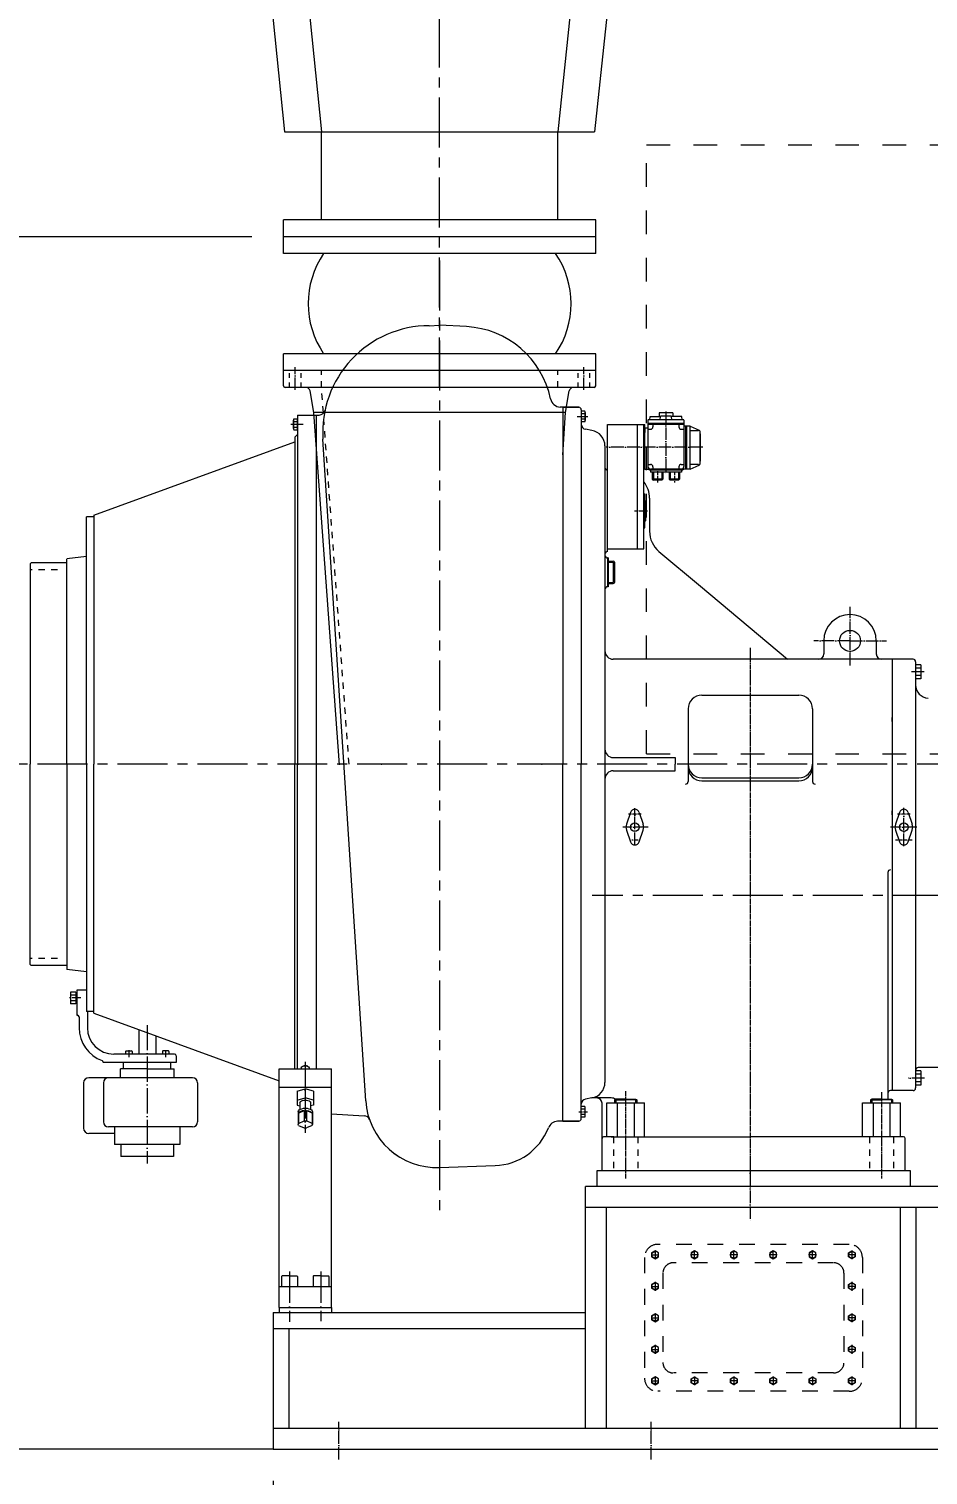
# Model space of a CAD drawing. Header units: inches. Extents: x 0 to 31702, y 0 to 24154.
# Drawn here: x 23695 to 25409, y 11746 to 14501 of the extents above; entities that cross this region are included whole.
import ezdxf

# ---------------------------------------------------------------- set-up
doc = ezdxf.new("R2010")
doc.units = ezdxf.units.IN
doc.header["$MEASUREMENT"] = 0
for name, pattern in [('ACAD_ISO04W100', [30, 24, -3, 0, -3]), ('CENTER', [50.8, 31.75, -6.35, 6.35, -6.35]), ('CHAIN', [0.7087, 0.4724, -0.0591, 0.1181, -0.0591]), ('EB_DASH', [6, 3, -3])]:
    doc.linetypes.add(name, pattern=pattern)
doc.layers.get('Defpoints').update_dxf_attribs({"lineweight": 5})
doc.layers.add('CAXA1', color=5, linetype='CENTER', lineweight=5)
doc.styles.add('Roman', font='arial.ttf')
doc.styles.get("Standard").update_dxf_attribs({"font": 'arial.ttf'})
doc.dimstyles.new('ISO-25', dxfattribs={"dimscale": 30, "dimtxt": 1.5, "dimasz": 1.5, "dimexe": 2, "dimexo": 2, "dimtad": 1, "dimtih": 1, "dimtoh": 1, "dimdec": 1, "dimlfac": 0.03937, "dimdsep": 46, "dimtxsty": 'Standard', "dimcen": 2.5, "dimclrd": 7, "dimclre": 7, "dimclrt": 7, "dimadec": 0, "dimazin": 0, "dimtfac": 1, "dimtdec": 1, "dimtmove": 0, "dimatfit": 3, "dimfxl": 1, "dimlwd": 5, "dimlwe": 5, "dimarcsym": 0})

# ---------------------------------------------------------------- blocks, each defined once
blk = doc.blocks.new('*D2')
at = {"color": 7, "linetype": 'Continuous', "lineweight": 5, "transparency": 16777216}
for p, q in [((24160.9, 11734.7), (24160.9, 11447.5)), ((27790.9, 11734.7), (27790.9, 11447.5)), ((27745.9, 11507.5), (24205.9, 11507.5))]:
    blk.add_line(p, q, dxfattribs=at)
at = {"color": 7, "transparency": 16777216}
for points in [[(24205.9, 11515), (24205.9, 11500), (24160.9, 11507.5)], [(27745.9, 11515), (27745.9, 11500), (27790.9, 11507.5)]]:
    blk.add_solid(points, dxfattribs=at)
at = {"layer": 'Defpoints', "color": 0, "transparency": 16777216}
for p in [(24160.9, 11794.7), (27790.9, 11794.7), (24160.9, 11507.5)]:
    blk.add_point(p, dxfattribs=at)
at = {"color": 7, "lineweight": 5, "transparency": 16777216, "insert": (25975.9, 11608.8), "char_height": 165, "attachment_point": 5, "style": 'Roman'}
blk.add_mtext('A', dxfattribs=at)
blk = doc.blocks.new('*D19')
at = {"color": 7, "linetype": 'Continuous', "lineweight": 5, "transparency": 16777216}
for p, q in [((28830.9, 12490.3), (28830.9, 11023.8)), ((22042.9, 12252.3), (22042.9, 11023.8)), ((28785.9, 11083.8), (22087.9, 11083.8))]:
    blk.add_line(p, q, dxfattribs=at)
at = {"color": 7, "transparency": 16777216}
for points in [[(22087.9, 11091.3), (22087.9, 11076.3), (22042.9, 11083.8)], [(28785.9, 11091.3), (28785.9, 11076.3), (28830.9, 11083.8)]]:
    blk.add_solid(points, dxfattribs=at)
at = {"layer": 'Defpoints', "color": 0, "transparency": 16777216}
for p in [(28830.9, 12550.3), (22042.9, 12312.3), (22042.9, 11083.8)]:
    blk.add_point(p, dxfattribs=at)
at = {"color": 7, "lineweight": 5, "transparency": 16777216, "insert": (26023.1, 11185.1), "char_height": 165, "attachment_point": 5, "style": 'Roman'}
blk.add_mtext('B', dxfattribs=at)
blk = doc.blocks.new('*D11')
at = {"color": 7, "linetype": 'Continuous', "lineweight": 5, "transparency": 16777216}
for p, q in [((23860.4, 16705.3), (23587.5, 16705.3)), ((23647.5, 16660.3), (23647.5, 15728.4)), ((23647.5, 14150.3), (23647.5, 15525.9)), ((24120.4, 14105.3), (23587.5, 14105.3))]:
    blk.add_line(p, q, dxfattribs=at)
at = {"color": 7, "transparency": 16777216}
for points in [[(23640, 16660.3), (23655, 16660.3), (23647.5, 16705.3)], [(23640, 14150.3), (23655, 14150.3), (23647.5, 14105.3)]]:
    blk.add_solid(points, dxfattribs=at)
at = {"layer": 'Defpoints', "color": 0, "transparency": 16777216}
for p in [(23920.4, 16705.3), (23647.5, 14105.3), (24180.4, 14105.3)]:
    blk.add_point(p, dxfattribs=at)
at = {"color": 7, "lineweight": 5, "transparency": 16777216, "insert": (23647.5, 15627.2), "char_height": 165, "attachment_point": 5, "style": 'Roman'}
blk.add_mtext('F', dxfattribs=at)

msp = doc.modelspace()

# ---------------------------------------------------------------- linework, layer by layer
at = {"color": 7, "lineweight": 5}
for p, q in [((23957.55, 16505.28), (24182.55, 14305.28)), ((24027.91, 16505.28), (24252.91, 14305.28)), ((24932.81, 16505.28), (24702.91, 14305.28)), ((25003.19, 16505.28), (24773.29, 14305.28)), ((24182.55, 14305.28), (24773.29, 14305.28)), ((24252.91, 14137.28), (24252.91, 14305.28)), ((24702.91, 14137.28), (24702.91, 14305.28)), ((24775.41, 14137.28), (24180.41, 14137.28)), ((24180.41, 14105.28), (24180.41, 14137.28)), ((24775.41, 14105.28), (24775.41, 14137.28)), ((24775.41, 14105.28), (24180.41, 14105.28)), ((24180.41, 14073.28), (24180.41, 14105.28)), ((24775.41, 14105.28), (24180.41, 14105.28)), ((24775.41, 14073.28), (24775.41, 14105.28)), ((24775.41, 14073.28), (24180.41, 14073.28)), ((24458.25, 13935.78), (24477.91, 13936.65)), ((24528.97, 13933.98), (24477.91, 13936.65)), ((24775.41, 13882.28), (24180.41, 13882.28)), ((24180.41, 13850.28), (24180.41, 13882.28)), ((24775.41, 13850.28), (24775.41, 13882.28)), ((24775.41, 13850.28), (24180.41, 13850.28)), ((24180.41, 13821.28), (24180.41, 13850.28)), ((24772.41, 13850.28), (24183.41, 13850.28)), ((24775.41, 13821.28), (24775.41, 13850.28)), ((24772.41, 13818.28), (24183.41, 13818.28)), ((24238.37, 13770.28), (24231.07, 13811.66)), ((24717.74, 13770.28), (24725.03, 13811.66)), ((24712.91, 13780.28), (24707.82, 13780.54)), ((24712.91, 13780.28), (24712.91, 13100.28)), ((24743.06, 13780.28), (24712.91, 13780.28)), ((24712.91, 13780.28), (24742.91, 13780.28)), ((24199.41, 13739.98), (24199.41, 13755.57)), ((24199.41, 13755.57), (24199.41, 13739.98)), ((24200.18, 13758.17), (24206.91, 13758.17)), ((24200.18, 13758.17), (24206.91, 13758.17)), ((24200.18, 13752.97), (24206.91, 13752.97)), ((24200.18, 13752.97), (24206.91, 13752.97)), ((24206.91, 13765.28), (24242.91, 13765.28)), ((24206.91, 13765.28), (24206.91, 13100.28)), ((24206.91, 13737.38), (24206.91, 13758.17)), ((24206.91, 13741.78), (24206.91, 13753.78)), ((24287.46, 13098.96), (24238.37, 13770.28)), ((24717.74, 13770.28), (24238.37, 13770.28)), ((24242.91, 13765.28), (24248.62, 13765.57)), ((24242.91, 13765.28), (24242.91, 12519.77)), ((24712.41, 13689.78), (24717.74, 13770.28)), ((24747.91, 13775.28), (24747.91, 13100.28)), ((24747.91, 13775.28), (24747.91, 13761.58)), ((24747.91, 13775.28), (24747.91, 13766.78)), ((24754.65, 13773.17), (24747.91, 13773.17)), ((24754.65, 13767.97), (24747.91, 13767.97)), ((24754.65, 13757.58), (24747.91, 13757.58)), ((24754.65, 13752.38), (24747.91, 13752.38)), ((24755.41, 13770.57), (24755.41, 13754.98)), ((24874.91, 13755.98), (24874.91, 13665.48)), ((24942.91, 13756.48), (24875.41, 13756.48)), ((24878.41, 13756.48), (24879.16, 13762.98)), ((24879.16, 13762.98), (24898.88, 13762.98)), ((24896.16, 13769.78), (24896.16, 13762.98)), ((24922.16, 13769.78), (24896.16, 13769.78)), ((24897.87, 13756.48), (24898.85, 13762.85)), ((24918.98, 13763.28), (24899.34, 13763.28)), ((24939.16, 13762.98), (24919.44, 13762.98)), ((24920.46, 13756.48), (24919.48, 13762.85)), ((24922.16, 13769.78), (24922.16, 13762.98)), ((24939.91, 13756.48), (24939.16, 13762.98)), ((24943.41, 13755.98), (24943.41, 13667.48)), ((24200.18, 13742.58), (24206.91, 13742.58)), ((24200.18, 13742.58), (24206.91, 13742.58)), ((24200.18, 13737.38), (24206.91, 13737.38)), ((24200.18, 13737.38), (24206.91, 13737.38)), ((24201.91, 13723.28), (24206.91, 13728.28)), ((24201.91, 13723.28), (24201.91, 13100.28)), ((24258.08, 13732.78), (24258.08, 13732.78)), ((24768.12, 13736.21), (24756.17, 13738.32)), ((24797.91, 13582.98), (24797.91, 13747.48)), ((24797.91, 13747.48), (24868.91, 13747.48)), ((24854.91, 13510.48), (24854.91, 13747.48)), ((24866.91, 13582.98), (24866.91, 13747.48)), ((24868.91, 13731.98), (24868.91, 13747.48)), ((24874.91, 13740.48), (24868.91, 13740.48)), ((24868.91, 13740.48), (24868.91, 13731.98)), ((24868.91, 13661.48), (24868.91, 13731.98)), ((24943.41, 13749.48), (24874.91, 13749.48)), ((24943.41, 13747.48), (24874.91, 13747.48)), ((24874.91, 13738.38), (24879.94, 13738.38)), ((24880.44, 13749.48), (24877.89, 13749.48)), ((24884.44, 13747.48), (24884.44, 13742.88)), ((24890.94, 13749.48), (24888.39, 13749.48)), ((24929.94, 13749.48), (24927.39, 13749.48)), ((24933.94, 13747.48), (24933.94, 13742.88)), ((24940.44, 13749.48), (24937.89, 13749.48)), ((24938.44, 13738.38), (24943.63, 13738.38)), ((24955.41, 13744.48), (24943.41, 13744.48)), ((24946.41, 13744.48), (24946.41, 13662.48)), ((24948.41, 13744.48), (24948.41, 13662.48)), ((24948.41, 13738.8), (24948.41, 13741.35)), ((24955.41, 13744.48), (24972.65, 13736.64)), ((24955.41, 13662.48), (24955.41, 13744.48)), ((24970.45, 13735.54), (24955.41, 13735.54)), ((24974.41, 13673.04), (24974.41, 13733.91)), ((24975.01, 13729.48), (24974.41, 13729.48)), ((24975.01, 13677.48), (24975.01, 13729.48)), ((23819.13, 13575.03), (24201.91, 13714.34)), ((24201.91, 13710.28), (24201.91, 13709.07)), ((24337.04, 12459.02), (24255.67, 13719.7)), ((24792.91, 13706.67), (24792.91, 13424.44)), ((24874.91, 13671.38), (24879.94, 13671.38)), ((24938.44, 13671.38), (24943.41, 13671.38)), ((24948.41, 13668.15), (24948.41, 13665.6)), ((24970.45, 13671.41), (24955.41, 13671.41)), ((24955.41, 13662.48), (24972.65, 13670.31)), ((24975.01, 13677.48), (24974.41, 13677.48)), ((24797.91, 13655.48), (24797.91, 13655.48)), ((24876.38, 13661.48), (24868.91, 13661.48)), ((24879.66, 13660.48), (24879.66, 13656.48)), ((24938.66, 13656.48), (24879.66, 13656.48)), ((24955.41, 13662.48), (24879.91, 13662.48)), ((24938.41, 13660.48), (24879.91, 13660.48)), ((24883.16, 13656.48), (24883.16, 13643.17)), ((24883.16, 13643.17), (24885.16, 13641.17)), ((24903.16, 13643.17), (24883.16, 13643.17)), ((24884.44, 13666.88), (24884.44, 13662.48)), ((24901.16, 13641.17), (24885.16, 13641.17)), ((24903.16, 13643.17), (24901.16, 13641.17)), ((24903.16, 13656.48), (24903.16, 13643.17)), ((24915.16, 13656.48), (24915.16, 13643.17)), ((24915.16, 13643.17), (24917.16, 13641.17)), ((24935.16, 13643.17), (24915.16, 13643.17)), ((24933.16, 13641.17), (24917.16, 13641.17)), ((24935.16, 13643.17), (24933.16, 13641.17)), ((24933.94, 13666.88), (24933.94, 13662.48)), ((24935.16, 13656.48), (24935.16, 13643.17)), ((24938.66, 13660.48), (24938.66, 13656.48)), ((24866.91, 13615.48), (24868.91, 13615.48)), ((24868.91, 13582.98), (24868.91, 13615.48)), ((24868.91, 13602.98), (24870.91, 13601.48)), ((24870.91, 13564.48), (24870.91, 13601.48)), ((24877.91, 13606.99), (24877.91, 13543.96)), ((23804.91, 13542.77), (23804.91, 13571.28)), ((23819.13, 13571.28), (23804.91, 13571.28)), ((23819.13, 13575.03), (23819.13, 13100.28)), ((24797.91, 13505.48), (24797.91, 13582.98)), ((24866.91, 13510.48), (24866.91, 13582.98)), ((24868.91, 13550.48), (24868.91, 13582.98)), ((24868.91, 13562.98), (24870.91, 13564.48)), ((23804.91, 13100.28), (23804.91, 13542.77)), ((24866.91, 13550.48), (24868.91, 13550.48)), ((24797.91, 13510.48), (24866.91, 13510.48)), ((24895.77, 13505.66), (24975.01, 13439.17)), ((23699.91, 13483.78), (23697.91, 13481.78)), ((23697.91, 13481.78), (23697.91, 13100.28)), ((23767.91, 13483.78), (23699.91, 13483.78)), ((23804.91, 13496.26), (23767.91, 13491.39)), ((23767.91, 13100.28), (23767.91, 13491.13)), ((24792.91, 13500.48), (24792.91, 13498.28)), ((24797.91, 13493.28), (24797.91, 13438.28)), ((24798.91, 13493.28), (24797.91, 13493.28)), ((24798.91, 13493.28), (24798.91, 13438.28)), ((24798.91, 13487.28), (24808.91, 13487.28)), ((24798.91, 13485.28), (24808.91, 13485.28)), ((24808.91, 13485.28), (24808.91, 13446.28)), ((24810.91, 13485.28), (24810.91, 13446.28)), ((24792.91, 13433.28), (24792.91, 12493.88)), ((24798.91, 13438.28), (24797.91, 13438.28)), ((24798.91, 13446.28), (24808.91, 13446.28)), ((24798.91, 13444.28), (24808.91, 13444.28)), ((24975.01, 13439.17), (25140.79, 13300.06)), ((25209.91, 13335.28), (25209.91, 13310.28)), ((25309.91, 13335.28), (25309.91, 13310.28)), ((25309.91, 13335.28), (25309.91, 13310.28)), ((25379.91, 13300.28), (24808.91, 13300.28)), ((25339.91, 13300.28), (25339.91, 12478.28)), ((25384.91, 13295.28), (25384.91, 12850.28)), ((25384.91, 13293.17), (25384.91, 13272.38)), ((25394.91, 13289.68), (25384.91, 13289.68)), ((25394.91, 13283.53), (25384.91, 13283.53)), ((25394.91, 13289.68), (25394.91, 13262.88)), ((25394.91, 13262.88), (25384.83, 13262.88)), ((25394.91, 13269.02), (25384.91, 13269.02)), ((24977.41, 13231.62), (25162.41, 13231.62)), ((24951.41, 13205.62), (24951.41, 13067.23)), ((25188.41, 13205.62), (25188.41, 13067.23)), ((25339.9, 13196.78), (25339.9, 13189.28)), ((25339.9, 13181.78), (25339.9, 13189.28)), ((23697.91, 12718.78), (23697.91, 13100.28)), ((23731.97, 13100.28), (23731.97, 13100.28)), ((23767.91, 13100.28), (23767.91, 12709.16)), ((23804.91, 13100.28), (23804.91, 12648.78)), ((23819.13, 12625.52), (23819.13, 13100.28)), ((24201.91, 12519.77), (24201.91, 13100.28)), ((24206.91, 12519.77), (24206.91, 13100.28)), ((24712.91, 12420.27), (24712.91, 13100.28)), ((24747.91, 12425.27), (24747.91, 13100.28)), ((24808.91, 13112.78), (24926.62, 13112.78)), ((24926.62, 13112.78), (24926.62, 13100.28)), ((24926.62, 13087.78), (24926.62, 13100.28)), ((24808.91, 13087.78), (24926.62, 13087.78)), ((24977.41, 13074.14), (25162.41, 13074.14)), ((24977.41, 13068.64), (25162.41, 13068.64)), ((24841.38, 13008.16), (24833.81, 12985.72)), ((24858.44, 13008.16), (24866.02, 12985.72)), ((25339.9, 13018.77), (25339.9, 13011.27)), ((25339.9, 13003.77), (25339.9, 13011.27)), ((25353.88, 13008.16), (25346.31, 12985.72)), ((25370.94, 13008.16), (25378.52, 12985.72)), ((24833.81, 12974.84), (24841.38, 12952.4)), ((24858.44, 12952.4), (24866.02, 12974.84)), ((25346.31, 12974.84), (25353.88, 12952.4)), ((25370.94, 12952.4), (25378.52, 12974.84)), ((25331.91, 12893.83), (25331.91, 12462.28)), ((25384.91, 12850.28), (25384.91, 12483.28)), ((23699.91, 12716.78), (23697.91, 12718.78)), ((23767.91, 12716.78), (23699.91, 12716.78)), ((23804.91, 12704.29), (23767.91, 12709.16)), ((23774.91, 12665.78), (23774.91, 12643.78)), ((23784.91, 12665.78), (23774.91, 12665.78)), ((23784.91, 12660.14), (23774.91, 12660.14)), ((23784.91, 12649.41), (23774.91, 12649.41)), ((23784.91, 12665.78), (23784.91, 12643.78)), ((23784.91, 12664.39), (23786.91, 12664.39)), ((23786.91, 12654.25), (23784.91, 12656.02)), ((23786.91, 12653.49), (23784.91, 12655.27)), ((23786.91, 12669.78), (23786.91, 12621.78)), ((23804.91, 12669.78), (23786.91, 12669.78)), ((23804.91, 12648.78), (23804.91, 12629.28)), ((23784.91, 12643.78), (23774.91, 12643.78)), ((23784.91, 12645.16), (23786.91, 12645.16)), ((23786.91, 12621.78), (23786.91, 12621.78)), ((23786.91, 12621.78), (23787.91, 12621.78)), ((23819.13, 12629.28), (23804.91, 12629.28)), ((23806.91, 12629.28), (23806.91, 12597.78)), ((23819.13, 12625.52), (24171.91, 12497.12)), ((23790.91, 12618.78), (23790.91, 12597.78)), ((23904.91, 12594.3), (23904.91, 12547.78)), ((23936.91, 12582.65), (23936.91, 12547.78)), ((23885.91, 12547.78), (23856.91, 12547.78)), ((23879.66, 12552.78), (23879.66, 12547.78)), ((23880.66, 12553.78), (23891.16, 12553.78)), ((23920.91, 12547.78), (23885.91, 12547.78)), ((23892.16, 12552.78), (23892.16, 12547.78)), ((23955.91, 12547.78), (23920.91, 12547.78)), ((23949.66, 12552.78), (23949.66, 12547.78)), ((23961.16, 12553.78), (23950.66, 12553.78)), ((23972.91, 12547.78), (23955.91, 12547.78)), ((23962.16, 12552.78), (23962.16, 12547.78)), ((23975.91, 12544.78), (23975.91, 12531.78)), ((23836.91, 12532.72), (23836.91, 12531.78)), ((23920.91, 12531.78), (23836.91, 12531.78)), ((23869.91, 12502.78), (23869.91, 12519.78)), ((23920.91, 12519.78), (23869.91, 12519.78)), ((23875.91, 12519.78), (23875.91, 12531.78)), ((23975.91, 12531.78), (23920.91, 12531.78)), ((23920.91, 12519.78), (23971.91, 12519.78)), ((23965.91, 12519.78), (23965.91, 12531.78)), ((23971.91, 12502.78), (23971.91, 12519.78)), ((24171.91, 12065.28), (24171.91, 12519.77)), ((24171.91, 12519.77), (24271.91, 12519.77)), ((24214.41, 12521.66), (24214.41, 12519.77)), ((24229.41, 12521.66), (24229.41, 12519.77)), ((24271.91, 12065.28), (24271.91, 12519.77)), ((25394.91, 12515.68), (25384.91, 12515.68)), ((25457.92, 12522.28), (25389.91, 12522.28)), ((25394.91, 12515.68), (25394.91, 12488.88)), ((23799.41, 12492.78), (23799.41, 12406.52)), ((24006.91, 12502.78), (23809.41, 12502.78)), ((23837.27, 12492.78), (23837.27, 12419.07)), ((24016.91, 12492.78), (24016.91, 12419.07)), ((24171.91, 12485.13), (24271.91, 12485.13)), ((25394.91, 12488.88), (25384.83, 12488.88)), ((25394.91, 12509.53), (25384.91, 12509.53)), ((25394.91, 12495.02), (25384.91, 12495.02)), ((24206.32, 12477.13), (24221.91, 12481.63)), ((24206.32, 12477.13), (24206.32, 12450.81)), ((24206.32, 12459.81), (24221.91, 12464.31)), ((24211.6, 12455.31), (24211.6, 12442.35)), ((24237.5, 12477.13), (24221.91, 12481.63)), ((24221.91, 12481.63), (24221.91, 12464.31)), ((24237.5, 12459.81), (24221.91, 12464.31)), ((24232.22, 12455.31), (24232.22, 12442.35)), ((24237.5, 12477.13), (24237.5, 12450.81)), ((24768.12, 12464.34), (24756.17, 12462.23)), ((24767.76, 12464.28), (24756.17, 12462.23)), ((24804.91, 12464.28), (24767.76, 12464.28)), ((24796.41, 12455.28), (24868.41, 12455.28)), ((24796.41, 12390.28), (24796.41, 12455.28)), ((24813.71, 12462.28), (24811.41, 12460.43)), ((24811.41, 12460.43), (24811.41, 12455.28)), ((24811.41, 12460.43), (24832.41, 12460.43)), ((24832.41, 12462.28), (24813.71, 12462.28)), ((24813.71, 12460.43), (24813.71, 12455.28)), ((24816.53, 12455.28), (24816.53, 12390.28)), ((24832.41, 12462.28), (24851.11, 12462.28)), ((24853.41, 12460.43), (24832.41, 12460.43)), ((24848.29, 12455.28), (24848.29, 12390.28)), ((24851.11, 12462.28), (24853.41, 12460.43)), ((24851.11, 12460.43), (24851.11, 12455.28)), ((24853.41, 12460.43), (24853.41, 12455.28)), ((24868.41, 12390.28), (24868.41, 12455.28)), ((25283.91, 12455.28), (25355.91, 12455.28)), ((25283.91, 12390.28), (25283.91, 12455.28)), ((25301.21, 12462.28), (25298.91, 12460.43)), ((25298.91, 12460.43), (25298.91, 12455.28)), ((25298.91, 12460.43), (25319.91, 12460.43)), ((25319.91, 12462.28), (25301.21, 12462.28)), ((25301.21, 12460.43), (25301.21, 12455.28)), ((25304.03, 12455.28), (25304.03, 12390.28)), ((25319.91, 12462.28), (25338.61, 12462.28)), ((25340.91, 12460.43), (25319.91, 12460.43)), ((25335.79, 12455.28), (25335.79, 12390.28)), ((25379.91, 12478.28), (25336.91, 12478.28)), ((25338.61, 12462.28), (25340.91, 12460.43)), ((25338.61, 12460.43), (25338.61, 12455.28)), ((25340.91, 12460.43), (25340.91, 12455.28)), ((25355.91, 12390.28), (25355.91, 12455.28)), ((24206.32, 12450.81), (24211.6, 12449.29)), ((24208.41, 12437.99), (24208.41, 12413.74)), ((24208.88, 12435.42), (24219.67, 12440.32)), ((24208.88, 12435.42), (24208.88, 12415.5)), ((24219.67, 12440.32), (24219.67, 12420.4)), ((24224.15, 12440.32), (24224.15, 12420.4)), ((24234.95, 12435.42), (24224.15, 12440.32)), ((24237.5, 12450.81), (24232.22, 12449.29)), ((24234.95, 12435.42), (24234.95, 12415.5)), ((24235.41, 12437.99), (24235.41, 12413.74)), ((24271.91, 12433.76), (24333.86, 12430.51)), ((24754.65, 12448.17), (24747.91, 12448.17)), ((24754.65, 12442.97), (24747.91, 12442.97)), ((24747.91, 12425.27), (24747.91, 12438.97)), ((24747.91, 12425.27), (24747.91, 12433.78)), ((24754.65, 12432.58), (24747.91, 12432.58)), ((24755.41, 12429.98), (24755.41, 12445.57)), ((24787.41, 12325.28), (24787.41, 12454.28)), ((24006.91, 12409.07), (23847.27, 12409.07)), ((23858.68, 12409.07), (23858.68, 12375.56)), ((23983.14, 12409.07), (23983.14, 12375.56)), ((24208.88, 12415.5), (24219.67, 12420.4)), ((24208.88, 12411.98), (24219.67, 12407.09)), ((24234.95, 12415.5), (24224.15, 12420.4)), ((24234.95, 12411.98), (24224.15, 12407.09)), ((24712.91, 12420.27), (24702.65, 12419.74)), ((24743.06, 12420.28), (24712.91, 12420.28)), ((24712.91, 12420.27), (24742.91, 12420.27)), ((24754.65, 12427.38), (24747.91, 12427.38)), ((23858.68, 12396.52), (23809.41, 12396.52)), ((23983.14, 12375.56), (23858.68, 12375.56)), ((23870.65, 12375.56), (23870.65, 12352.78)), ((23971.18, 12375.56), (23971.18, 12352.78)), ((24809.91, 12390.28), (24790.41, 12390.28)), ((24804.91, 12390.28), (25069.91, 12390.28)), ((25350.9, 12390.28), (25069.91, 12390.28)), ((25361.91, 12390.28), (25341.91, 12390.28)), ((25364.91, 12325.28), (25364.91, 12387.28)), ((23971.18, 12352.78), (23870.65, 12352.78)), ((24477.91, 12331.87), (24583.85, 12335.46)), ((24477.91, 12331.87), (24583.85, 12335.46)), ((25374.91, 12325.28), (24777.41, 12325.28)), ((24777.41, 12325.28), (24777.41, 12295.28)), ((25364.91, 12325.28), (24787.41, 12325.28)), ((25374.91, 12295.28), (25374.91, 12325.28)), ((25374.91, 12295.28), (24755.87, 12295.28)), ((24755.87, 11835.28), (24755.87, 12295.28)), ((27790.92, 12295.28), (25374.91, 12295.28)), ((27790.92, 12255.28), (24755.87, 12255.28)), ((24795.87, 11835.28), (24795.87, 12255.28)), ((25355.95, 11835.28), (25355.95, 12255.28)), ((25385.95, 11835.28), (25385.95, 12255.28)), ((24191.91, 12125.28), (24177.91, 12125.28)), ((24191.91, 12125.28), (24205.91, 12125.28)), ((24251.91, 12125.28), (24237.91, 12125.28)), ((24251.91, 12125.28), (24265.91, 12125.28)), ((24171.91, 12105.28), (24271.91, 12105.28)), ((24176.91, 12124.28), (24176.91, 12105.28)), ((24206.91, 12124.28), (24206.91, 12105.28)), ((24236.91, 12124.28), (24236.91, 12105.28)), ((24266.91, 12124.28), (24266.91, 12105.28)), ((24160.87, 12055.28), (24755.87, 12055.28)), ((24160.87, 12055.28), (24160.87, 11795.28)), ((24171.91, 12065.28), (24271.91, 12065.28)), ((24171.91, 12065.28), (24171.91, 12055.28)), ((24271.91, 12065.28), (24271.91, 12055.28)), ((24160.87, 12025.28), (24755.87, 12025.28)), ((24190.87, 12025.28), (24190.87, 11835.28)), ((24160.87, 11835.28), (27790.92, 11835.28)), ((24160.87, 11795.28), (22052.64, 11795.28)), ((24160.87, 11795.28), (27790.92, 11795.28))]:
    msp.add_line(p, q, dxfattribs=at)
at = {"color": 7, "linetype": 'EB_DASH', "lineweight": 5, "ltscale": 15}
for p, q in [((24871.92, 14280.28), (25921.92, 14280.28)), ((24871.92, 13120.28), (24871.92, 14280.28)), ((24871.92, 13120.28), (25921.92, 13120.28))]:
    msp.add_line(p, q, dxfattribs=at)
at = {"color": 7, "linetype": 'EB_DASH', "lineweight": 5, "ltscale": 3}
for p, q in [((24191.91, 13818.28), (24191.91, 13850.28)), ((24213.91, 13818.28), (24213.91, 13850.28)), ((24741.91, 13818.28), (24741.91, 13850.28)), ((24763.91, 13818.28), (24763.91, 13850.28))]:
    msp.add_line(p, q, dxfattribs=at)
at = {"color": 7, "linetype": 'ACAD_ISO04W100', "lineweight": 5}
for p, q in [((24202.91, 13813.29), (24202.91, 13857.03)), ((24752.91, 13813.29), (24752.91, 13857.03)), ((24909.16, 13772.13), (24909.16, 13654.02)), ((24217.91, 13747.78), (24194.4, 13747.78)), ((24979.55, 13704.48), (24795.44, 13704.48)), ((25259.91, 13288.16), (25259.91, 13399.77)), ((25259.91, 13335.28), (25190.62, 13335.28)), ((25259.91, 13335.28), (25329.2, 13335.28)), ((25401.16, 13276.28), (25375.7, 13276.28)), ((24849.91, 12946.28), (24849.91, 13016.51)), ((25362.41, 12944.13), (25362.41, 13017.28)), ((24874.99, 12980.28), (24826.94, 12980.28)), ((25387.49, 12980.5), (25337.27, 12980.5)), ((25401.55, 12502.28), (25370.64, 12502.28)), ((25069.91, 12347.94), (25069.91, 12229.35)), ((24285.83, 11775.11), (24285.83, 11847.09)), ((24880.87, 11775.11), (24880.87, 11847.09))]:
    msp.add_line(p, q, dxfattribs=at)
at = {"color": 7, "linetype": 'EB_DASH', "lineweight": 5, "ltscale": 4}
for p, q in [((24252.91, 13818.28), (24252.91, 13850.28)), ((24702.91, 13818.28), (24702.91, 13850.28)), ((24305.41, 13100.28), (24252.91, 13818.28)), ((23749.55, 13470.28), (23697.91, 13470.28)), ((23749.55, 12730.28), (23697.91, 12730.28)), ((24809.41, 12390.28), (24809.41, 12325.28)), ((24855.41, 12390.28), (24855.41, 12325.28)), ((25296.91, 12390.28), (25296.91, 12325.28)), ((25342.91, 12390.28), (25342.91, 12325.28))]:
    msp.add_line(p, q, dxfattribs=at)
at = {"color": 7, "linetype": 'ACAD_ISO04W100', "lineweight": 5, "ltscale": 0.3}
for p, q in [((24740.26, 13762.78), (24760.42, 13762.78)), ((24893.16, 13658.31), (24893.16, 13636.94)), ((24925.16, 13657.98), (24925.16, 13637.11)), ((24849.11, 13582.98), (24874.15, 13582.98)), ((24861.91, 13005.28), (24837.91, 13005.28)), ((25374.41, 13005.28), (25350.41, 13005.28)), ((24855.91, 12955.28), (24843.91, 12955.28)), ((25378.18, 12955.28), (25346.61, 12955.28)), ((23794.23, 12654.78), (23772.78, 12654.78)), ((23885.91, 12555.53), (23885.91, 12541.9)), ((23955.91, 12555.53), (23955.91, 12541.9)), ((24743.27, 12437.78), (24760.42, 12437.78))]:
    msp.add_line(p, q, dxfattribs=at)
at = {"color": 7, "linetype": 'Continuous', "lineweight": 5}
for p, q in [((24885.16, 13656.48), (24885.16, 13643.17)), ((24901.16, 13656.48), (24901.16, 13643.17)), ((24917.16, 13656.48), (24917.16, 13643.17)), ((24933.16, 13656.48), (24933.16, 13643.17))]:
    msp.add_line(p, q, dxfattribs=at)
at = {"color": 7, "linetype": 'CHAIN', "lineweight": 5, "ltscale": 15}
for p, q in [((25069.91, 13322.16), (25069.91, 12310.84)), ((24832.41, 12477.31), (24832.41, 12310.77)), ((25319.91, 12475.56), (25319.91, 12310.77))]:
    msp.add_line(p, q, dxfattribs=at)
at = {"color": 7, "linetype": 'ACAD_ISO04W100', "lineweight": 5, "ltscale": 2}
for p, q in [((23920.91, 12603.09), (23920.91, 12339.61)), ((24221.91, 12533.15), (24221.91, 12397.95))]:
    msp.add_line(p, q, dxfattribs=at)
at = {"color": 7, "linetype": 'EB_DASH', "lineweight": 5, "ltscale": 10}
for p, q in [((25258.41, 12185.28), (24893.41, 12185.28)), ((24868.41, 12160.28), (24868.41, 11930.28)), ((24880.91, 12165.28), (24895.91, 12165.28)), ((24888.41, 12173.75), (24888.41, 12156.92)), ((24970.91, 12165.34), (24955.91, 12165.34)), ((24963.41, 12156.86), (24963.41, 12173.69)), ((25045.91, 12165.34), (25030.91, 12165.34)), ((25038.41, 12156.86), (25038.41, 12173.69)), ((25120.91, 12165.34), (25105.91, 12165.34)), ((25113.41, 12156.86), (25113.41, 12173.69)), ((25195.91, 12165.28), (25180.91, 12165.28)), ((25194.11, 12165.28), (25182.71, 12165.28)), ((25188.41, 12156.8), (25188.41, 12173.63)), ((25188.41, 12159.57), (25188.41, 12170.98)), ((25270.91, 12165.28), (25255.91, 12165.28)), ((25263.41, 12173.75), (25263.41, 12156.92)), ((25283.41, 12160.28), (25283.41, 11930.28)), ((24903.41, 12130.28), (24903.41, 11960.28)), ((25228.41, 12150.28), (24923.41, 12150.28)), ((25248.41, 12130.28), (25248.41, 11960.28)), ((24880.91, 12105.28), (24895.91, 12105.28)), ((24882.71, 12105.28), (24894.11, 12105.28)), ((24888.41, 12113.75), (24888.41, 12096.92)), ((24888.41, 12110.98), (24888.41, 12099.57)), ((25270.91, 12105.28), (25255.91, 12105.28)), ((25269.11, 12105.28), (25257.71, 12105.28)), ((25263.41, 12113.75), (25263.41, 12096.92)), ((25263.41, 12110.98), (25263.41, 12099.57)), ((24880.91, 12045.28), (24895.91, 12045.28)), ((24882.71, 12045.28), (24894.11, 12045.28)), ((24888.41, 12053.75), (24888.41, 12036.92)), ((24888.41, 12050.98), (24888.41, 12039.57)), ((25270.91, 12045.28), (25255.91, 12045.28)), ((25269.11, 12045.28), (25257.71, 12045.28)), ((25263.41, 12053.75), (25263.41, 12036.92)), ((25263.41, 12050.98), (25263.41, 12039.57)), ((24888.41, 11993.75), (24888.41, 11976.92)), ((24888.41, 11990.98), (24888.41, 11979.57)), ((25263.41, 11993.75), (25263.41, 11976.92)), ((25263.41, 11990.98), (25263.41, 11979.57)), ((24880.91, 11985.28), (24895.91, 11985.28)), ((24882.71, 11985.28), (24894.11, 11985.28)), ((25270.91, 11985.28), (25255.91, 11985.28)), ((25269.11, 11985.28), (25257.71, 11985.28)), ((24888.41, 11933.75), (24888.41, 11916.92)), ((25228.41, 11940.28), (24923.41, 11940.28)), ((24963.41, 11933.69), (24963.41, 11916.86)), ((25038.41, 11933.69), (25038.41, 11916.86)), ((25113.41, 11933.69), (25113.41, 11916.86)), ((25188.41, 11933.75), (25188.41, 11916.92)), ((25263.41, 11933.75), (25263.41, 11916.92)), ((24880.91, 11925.28), (24895.91, 11925.28)), ((24882.71, 11925.28), (24894.11, 11925.28)), ((24888.41, 11930.98), (24888.41, 11919.57)), ((25258.41, 11905.28), (24893.41, 11905.28)), ((24970.91, 11925.21), (24955.91, 11925.21)), ((25045.91, 11925.21), (25030.91, 11925.21)), ((25120.91, 11925.21), (25105.91, 11925.21)), ((25195.91, 11925.28), (25180.91, 11925.28)), ((25194.11, 11925.28), (25182.71, 11925.28)), ((25188.41, 11930.98), (25188.41, 11919.57)), ((25270.91, 11925.28), (25255.91, 11925.28)), ((25269.11, 11925.28), (25257.71, 11925.28)), ((25263.41, 11930.98), (25263.41, 11919.57))]:
    msp.add_line(p, q, dxfattribs=at)
at = {"color": 7, "linetype": 'ACAD_ISO04W100', "lineweight": 5, "ltscale": 2.5}
for p, q in [((24191.91, 12133.82), (24191.91, 12037.76)), ((24251.91, 12133.82), (24251.91, 12038.9))]:
    msp.add_line(p, q, dxfattribs=at)
at = {"color": 7, "linetype": 'EB_DASH', "lineweight": 5, "ltscale": 10}
for points in [[(24888.41, 12157.78), (24894.91, 12161.53), (24894.91, 12169.03), (24888.41, 12172.78), (24881.92, 12169.03), (24881.92, 12161.53)], [(24963.41, 12172.84), (24956.92, 12169.09), (24956.92, 12161.59), (24963.41, 12157.84), (24969.91, 12161.59), (24969.91, 12169.09)], [(25038.41, 12172.84), (25031.92, 12169.09), (25031.92, 12161.59), (25038.41, 12157.84), (25044.91, 12161.59), (25044.91, 12169.09)], [(25113.41, 12172.84), (25106.92, 12169.09), (25106.92, 12161.59), (25113.41, 12157.84), (25119.91, 12161.59), (25119.91, 12169.09)], [(25188.41, 12172.78), (25181.92, 12169.03), (25181.92, 12161.53), (25188.41, 12157.78), (25194.91, 12161.53), (25194.91, 12169.03)], [(25263.41, 12157.78), (25256.92, 12161.53), (25256.92, 12169.03), (25263.41, 12172.78), (25269.91, 12169.03), (25269.91, 12161.53)], [(24888.41, 12097.78), (24894.91, 12101.53), (24894.91, 12109.03), (24888.41, 12112.78), (24881.92, 12109.03), (24881.92, 12101.53)], [(25263.41, 12097.78), (25256.92, 12101.53), (25256.92, 12109.03), (25263.41, 12112.78), (25269.91, 12109.03), (25269.91, 12101.53)], [(24888.41, 12037.78), (24894.91, 12041.53), (24894.91, 12049.03), (24888.41, 12052.78), (24881.92, 12049.03), (24881.92, 12041.53)], [(25263.41, 12037.78), (25256.92, 12041.53), (25256.92, 12049.03), (25263.41, 12052.78), (25269.91, 12049.03), (25269.91, 12041.53)], [(24888.41, 11977.78), (24894.91, 11981.53), (24894.91, 11989.03), (24888.41, 11992.78), (24881.92, 11989.03), (24881.92, 11981.53)], [(25263.41, 11977.78), (25256.92, 11981.53), (25256.92, 11989.03), (25263.41, 11992.78), (25269.91, 11989.03), (25269.91, 11981.53)], [(24888.41, 11917.78), (24894.91, 11921.53), (24894.91, 11929.03), (24888.41, 11932.78), (24881.92, 11929.03), (24881.92, 11921.53)], [(24963.41, 11917.71), (24956.92, 11921.46), (24956.92, 11928.96), (24963.41, 11932.71), (24969.91, 11928.96), (24969.91, 11921.46)], [(25038.41, 11917.71), (25031.92, 11921.46), (25031.92, 11928.96), (25038.41, 11932.71), (25044.91, 11928.96), (25044.91, 11921.46)], [(25113.41, 11917.71), (25106.92, 11921.46), (25106.92, 11928.96), (25113.41, 11932.71), (25119.91, 11928.96), (25119.91, 11921.46)], [(25188.41, 11917.78), (25181.92, 11921.53), (25181.92, 11929.03), (25188.41, 11932.78), (25194.91, 11929.03), (25194.91, 11921.53)], [(25263.41, 11917.78), (25256.92, 11921.53), (25256.92, 11929.03), (25263.41, 11932.78), (25269.91, 11929.03), (25269.91, 11921.53)]]:
    msp.add_lwpolyline(points, close=True, dxfattribs=at)
at = {"color": 7, "lineweight": 5}
for centre, radius in [((25259.91, 13335.28), 20), ((24849.91, 12980.28), 8), ((25362.41, 12980.28), 8)]:
    msp.add_circle(centre, radius, dxfattribs=at)
at = {"color": 7, "linetype": 'EB_DASH', "lineweight": 5, "ltscale": 10}
for centre in [(24888.41, 12165.34), (24963.41, 12165.28), (25038.41, 12165.28), (25113.41, 12165.28), (25188.41, 12165.21), (25263.41, 12165.34), (24888.41, 12105.34), (25263.41, 12105.34), (24888.41, 12045.34), (25263.41, 12045.34), (24888.41, 11985.34), (25263.41, 11985.34), (24888.41, 11925.34), (24963.41, 11925.28), (25038.41, 11925.28), (25113.41, 11925.28), (25188.41, 11925.34), (25263.41, 11925.34)]:
    msp.add_circle(centre, 6.15, dxfattribs=at)
at = {"color": 7, "lineweight": 5}
for centre, radius, start, end in [((24396.64, 13977.78), 169.21, 145.63937, 214.36063), ((24559.18, 13977.78), 169.21, 325.63937, 34.36063), ((24458.25, 13732.78), 203, 89.99999, 183.69307), ((24519.91, 13761.21), 173, 11.75001, 87), ((24183.41, 13821.28), 3, 180, 270), ((24223.2, 13810.28), 8, 10, 90), ((24732.91, 13810.28), 8, 90, 170), ((24772.41, 13821.28), 3, 270, 0), ((24708.87, 13800.52), 20, 191.75001, 267), ((24742.91, 13775.28), 5, 0, 90), ((24204.2, 13755.57), 4.79, 147.13277, 212.86723), ((24204.2, 13755.57), 4.79, 147.13277, 212.86723), ((24217.41, 13747.78), 18, 163.22135, 196.77865), ((24217.41, 13747.78), 18, 163.22135, 196.77865), ((24247.99, 13777.56), 12, 273, 347.95055), ((24750.62, 13770.57), 4.79, 327.13277, 32.86723), ((24737.41, 13762.78), 18, 343.22135, 16.77865), ((24750.62, 13754.98), 4.79, 327.13277, 32.86723), ((24875.41, 13755.98), 0.5, 90, 180), ((24899.34, 13762.78), 0.5, 90, 171.27127), ((24918.98, 13762.78), 0.5, 8.72873, 90), ((24942.91, 13755.98), 0.5, 0, 90), ((24204.2, 13739.98), 4.79, 147.13277, 212.86723), ((24204.2, 13739.98), 4.79, 147.13277, 212.86723), ((24757.91, 13748.17), 10, 180, 260), ((24762.91, 13706.67), 30, 0, 80), ((24879.94, 13742.88), 4.5, 270, 0), ((24938.44, 13742.88), 4.5, 180, 270), ((24970.45, 13736.54), 1, 270, 65.55605), ((24971.41, 13733.91), 3, 0, 65.55605), ((24879.94, 13666.88), 4.5, 0, 90), ((24938.44, 13666.88), 4.5, 90, 180), ((24970.45, 13670.41), 1, 294.44395, 90), ((24971.41, 13673.04), 3, 294.44395, 0), ((24797.91, 13665.48), 5, 180, 270), ((24879.91, 13667.48), 5, 180, 270), ((24879.91, 13665.48), 5, 180, 270), ((24938.41, 13667.48), 5, 270, 0), ((24938.41, 13665.48), 5, 270, 323.1301), ((24827.91, 13606.99), 50, 359.99999, 38.73942), ((24927.91, 13543.96), 50, 180, 230), ((24797.91, 13500.48), 5, 90, 180), ((24797.91, 13498.28), 5, 180, 270), ((24808.91, 13485.28), 2, 0, 90), ((24797.91, 13433.28), 5, 90, 180), ((24808.91, 13446.28), 2, 270, 0), ((25259.91, 13335.28), 50, 0, 180), ((24808.91, 13316.28), 16, 180, 270), ((25199.91, 13310.28), 10, 270, 0), ((25319.91, 13310.28), 10, 180, 270), ((25319.91, 13310.28), 10, 180, 270), ((25379.91, 13295.28), 5, 0, 90), ((24977.41, 13205.62), 26, 90, 180), ((25162.41, 13205.62), 26, 0, 90), ((25409.91, 13251.12), 25, 180, 267), ((24808.91, 13128.78), 16, 180, 270), ((24977.41, 13100.14), 26, 180, 270), ((24977.41, 13094.64), 26, 180, 270), ((25162.41, 13100.14), 26, 270, 0), ((25162.41, 13094.64), 26, 270, 0), ((24808.91, 13071.78), 16, 90, 180), ((24946.41, 13067.23), 5, 270, 0), ((25193.41, 13067.23), 5, 180, 270), ((24849.91, 13005.28), 9, 18.66292, 161.33709), ((25362.41, 13005.28), 9, 18.66292, 161.33709), ((24849.91, 12980.28), 17, 161.33709, 198.66294), ((24849.91, 12980.28), 17, 341.33708, 18.66291), ((25362.41, 12980.28), 17, 161.33709, 198.66294), ((25362.41, 12980.28), 17, 341.33708, 18.66291), ((24849.91, 12955.28), 9, 198.66295, 341.33708), ((25362.41, 12955.28), 9, 198.66295, 341.33708), ((25336.91, 12893.83), 5, 90, 180), ((23787.91, 12618.78), 3, 0, 90), ((23856.91, 12597.78), 66, 180, 250.52878), ((23856.91, 12597.78), 50, 180, 270), ((23880.66, 12552.78), 1, 90, 180), ((23891.16, 12552.78), 1, 0, 90), ((23950.66, 12552.78), 1, 90, 180), ((23961.16, 12552.78), 1, 0, 90), ((23972.91, 12544.78), 3, 0, 90), ((23833.91, 12532.72), 3, 0, 70.52878), ((24221.91, 12517.22), 8.71, 58.08229, 121.91771), ((25389.91, 12517.28), 5, 90, 180), ((23809.41, 12492.78), 10, 90, 180), ((23847.27, 12492.78), 10, 90, 180), ((24006.91, 12492.78), 10, 0, 90), ((24762.91, 12493.88), 30, 280, 0), ((25379.91, 12483.28), 5, 270, 0), ((24472.76, 12467.78), 136, 183.69307, 272.17018), ((24757.91, 12452.38), 10, 100, 180), ((24777.41, 12454.28), 10, 0, 90), ((24804.91, 12449.28), 15, 56.73491, 90), ((25336.91, 12473.28), 5, 90, 180), ((24333.23, 12418.53), 12, 19.47804, 87), ((24750.62, 12445.57), 4.79, 327.13277, 32.86723), ((24737.41, 12437.78), 18, 343.22135, 16.77865), ((24750.62, 12429.98), 4.79, 327.13277, 32.86723), ((23809.41, 12406.52), 10, 180, 270), ((23847.27, 12419.07), 10, 180, 270), ((24006.91, 12419.07), 10, 270, 0), ((24579.91, 12448.39), 113, 271.99985, 338.55201), ((24703.7, 12399.76), 20, 93, 158.55201), ((24742.91, 12425.27), 5, 270, 0), ((24790.41, 12387.28), 3, 90, 180), ((25361.91, 12387.28), 3, 0, 90), ((24472.76, 12467.78), 136, 230.81559, 236.95669), ((24177.91, 12124.28), 1, 90, 180), ((24205.91, 12124.28), 1, 0, 90), ((24237.91, 12124.28), 1, 90, 180), ((24265.91, 12124.28), 1, 0, 90)]:
    msp.add_arc(centre, radius, start, end, dxfattribs=at)
at = {"color": 7, "linetype": 'EB_DASH', "lineweight": 5, "ltscale": 10}
for centre, radius, start, end in [((24893.41, 12160.28), 25, 90, 180), ((25258.41, 12160.28), 25, 0, 90), ((24923.41, 12130.28), 20, 90, 180), ((25228.41, 12130.28), 20, 0, 90), ((24923.41, 11960.28), 20, 180, 270), ((25228.41, 11960.28), 20, 270, 0), ((24893.41, 11930.28), 25, 180, 270), ((25258.41, 11930.28), 25, 270, 0)]:
    msp.add_arc(centre, radius, start, end, dxfattribs=at)
at = {"color": 7, "lineweight": 5, "extrusion": (0, 0, -1)}
for centre, major_axis, ratio, start_param, end_param in [((24221.91, 12521.66), (-7.5, 0), 0.5, 0, 3.1415927), ((24221.91, 12455.31), (-10.31, 0), 0.4850713, 0, 3.1415927), ((24221.91, 12437.99), (-13.5, 0), 0.5, 0, 3.1415927), ((24221.91, 12433.66), (-13.5, 0), 0.5, 8.0206785, 9.1612471), ((24221.91, 12413.74), (13.5, 0), 0.5, 2.8780618, 3.1415927), ((24221.91, 12413.74), (-13.5, 0), 0.5, 1.4040994, 1.7374932), ((24221.91, 12413.74), (-13.5, 0), 0.5, 2.8780618, 3.1415927)]:
    msp.add_ellipse(centre, major_axis=major_axis, ratio=ratio, start_param=start_param, end_param=end_param, dxfattribs=at)
at = {"color": 7, "lineweight": 5}
for centre, major_axis, start_param, end_param in [((24221.91, 12433.66), (13.5, 0), 8.0206785, 9.1612471), ((24221.91, 12413.74), (13.5, 0), 2.8780618, 3.1415927), ((24221.91, 12413.74), (-13.5, 0), 1.4040994, 1.7374932), ((24221.91, 12413.74), (-13.5, 0), 2.8780618, 3.1415927)]:
    msp.add_ellipse(centre, major_axis=major_axis, ratio=0.5, start_param=start_param, end_param=end_param, dxfattribs=at)
at = {"color": 7, "linetype": 'Continuous', "lineweight": 5}
for p in [(24208.26, 13100.27), (24367.41, 13100.28), (24672.91, 13100.28)]:
    msp.add_point(p, dxfattribs=at)
at = {"layer": 'CAXA1', "linetype": 'CENTER', "lineweight": 5, "ltscale": 3}
for p, q in [((24477.91, 13818.28), (24477.91, 16821.05)), ((24477.91, 14059.98), (24477.91, 12245.32)), ((25483.18, 13100.28), (21941.45, 13100.28)), ((28941.84, 12850.28), (24768.54, 12850.28))]:
    msp.add_line(p, q, dxfattribs=at)

# ---------------------------------------------------------------- dimensions: what is measured, and where the dimension line sits
at = {"color": 7, "lineweight": 5}
for base, p1, p2, angle, text, picture, middle in [((23647.45, 14105.28), (23920.41, 16705.28), (24180.41, 14105.28), 90, 'F', '*D11', (23647.45, 15627.19)), ((22042.92, 11083.82), (28830.92, 12550.28), (22042.92, 12312.35), 180, 'B', '*D19', (26023.07, 11083.82)), ((24160.92, 11507.53), (27790.92, 11794.65), (24160.92, 11794.65), 180, 'A', '*D2', (25975.92, 11507.53))]:
    dim = msp.add_linear_dim(base=base, p1=p1, p2=p2, angle=angle, text=text, dimstyle='ISO-25', override={"dimtxt": 5.5, "dimpost": '\\X', "dimtxsty": 'Roman', "dimtmove": 1}, dxfattribs=at)
    dim.commit()
    dim.dimension.update_dxf_attribs({"geometry": picture, "text_midpoint": middle, "dimtype": 160})

doc.saveas('drawing.dxf')
